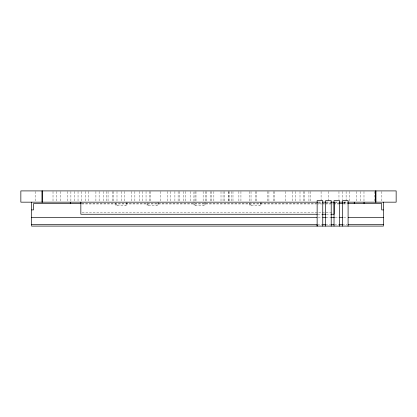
<?xml version="1.0" encoding="UTF-8"?>
<svg xmlns="http://www.w3.org/2000/svg" width="417" height="417" viewBox="0 0 417 417"><rect width="100%" height="100%" fill="white"/><g stroke="black" fill="none" stroke-linecap="round" stroke-linejoin="round"><path stroke-width="0.31" stroke-dasharray="2.08 1.56" d="M343.712 202.182L346.84 202.172M318.374 202.026L322.132 202.026M326.203 202.026L330.582 202.026M335.273 202.026L339.021 202.026M343.712 202.026L346.84 202.026M318.369 202.167L322.419 202.167M326.172 202.167L330.723 202.167M334.903 202.167L339.021 202.167M343.201 202.167L347.397 202.167M81.998 203.574L332.99 203.574M333.642 203.574L338.844 203.574M343.222 203.574L347.278 203.574M81.857 203.96L316.102 203.96M316.753 203.96L321.96 203.96M322.612 203.96L324.562 203.96M325.213 203.96L333.021 203.96M333.673 203.96L338.875 203.96M343.431 203.96L347.335 203.96M82.149 212.832L331.536 212.832M317.863 214.239L322.419 214.239M326.329 214.239L330.233 214.239M318.244 217.648L322.153 217.648M326.063 217.648L329.972 217.648M335.185 217.648L339.094 217.648M343.655 217.648L346.913 217.648M317.65 224.685L322.268 224.685M325.578 224.685L330.723 224.685M334.575 224.685L339.13 224.685M342.461 224.685L346.98 224.685M381.852 191.533L381.852 202.167M374.706 191.533L374.706 200.916M363.984 191.533L363.984 202.167M360.408 191.533L360.408 200.916M356.832 191.533L356.832 202.167M349.222 191.533L349.222 202.167M346.11 191.533L346.11 202.167M344.697 202.167L344.697 203.574M342.185 191.533L342.185 199.665M338.964 191.533L338.964 199.665M328.236 191.533L328.236 202.167M321.09 191.533L321.09 202.167M310.368 191.533L310.368 202.167M308.94 191.533L308.94 202.167M304.645 191.533L304.645 202.167M303.216 191.533L303.216 202.167M300.005 191.533L300.005 202.167M295.71 191.533L295.71 202.167M292.494 191.533L292.494 202.167M285.348 191.533L285.348 202.167M274.626 191.533L274.626 202.167M273.198 191.533L273.198 202.167M268.902 191.533L268.902 200.916M267.474 191.533L267.474 202.167M261.037 202.167L261.037 205.336L249.778 205.336L249.778 202.167M260.688 202.521L260.688 204.982L259.629 204.982L259.629 205.336M256.752 191.533L256.752 202.167M255.324 191.533L255.324 202.167M251.185 205.336L251.185 204.982L250.132 204.982L250.132 202.521M251.034 191.533L251.034 202.167M249.606 191.533L249.606 202.167M240.937 191.533L240.937 202.167M238.884 191.533L238.884 202.167M232.983 191.533L232.983 202.167M231.732 191.533L231.732 202.167M229.678 191.533L229.678 202.167M228.693 191.533L228.693 202.167M228.516 191.533L228.516 202.167M224.226 191.533L224.226 202.167M223.064 191.533L223.064 202.167M221.01 191.533L221.01 202.167M213.864 191.533L213.864 202.167M211.805 191.533L211.805 202.167M210.648 191.533L210.648 202.167M206.352 191.533L206.352 202.167M205.195 191.533L205.195 205.336L193.936 205.336L193.936 191.533M204.841 202.521L204.841 204.982L203.788 204.982L203.788 205.336M203.136 191.533L203.136 202.167M195.99 191.533L195.99 202.167M195.344 205.336L195.344 204.982L194.286 204.982L194.286 202.521M195.01 191.533L195.01 202.167M190.72 191.533L190.72 202.167M185.268 191.533L185.268 202.167M183.84 191.533L183.84 202.167M179.545 191.533L179.545 202.167M178.116 191.533L178.116 202.167M174.905 191.533L174.905 202.167M170.61 191.533L170.61 202.167M167.394 191.533L167.394 202.167M160.248 191.533L160.248 202.167M158.283 202.167L158.283 205.336L147.029 205.336L147.029 202.167M157.934 202.521L157.934 204.982L156.875 204.982L156.875 205.336M150.334 191.533L150.334 202.167M149.526 191.533L149.526 202.167M148.431 205.336L148.431 204.982L147.378 204.982L147.378 202.521M146.044 191.533L146.044 202.167M142.374 191.533L142.374 202.167M139.158 191.533L139.158 202.167M134.868 191.533L134.868 202.167M131.652 191.533L131.652 202.167M127.008 202.167L127.008 205.336L115.754 205.336L115.754 202.167M126.659 202.521L126.659 204.982L125.6 204.982L125.6 205.336M124.506 191.533L124.506 202.167M121.29 191.533L121.29 202.167M117.156 205.336L117.156 204.982L116.103 204.982L116.103 202.521M116.995 191.533L116.995 202.167M113.784 191.533L113.784 202.167M112.355 191.533L112.355 202.167M108.06 191.533L108.06 202.167M106.632 191.533L106.632 202.167M103.416 191.533L103.416 202.167M99.126 191.533L99.126 202.167M95.91 191.533L95.91 202.167M88.764 191.533L88.764 202.167M85.548 191.533L85.548 202.167M81.252 191.533L81.252 202.167M78.036 191.533L78.036 202.167M74.815 191.533L74.815 202.167M70.89 191.533L70.89 202.167M67.778 191.533L67.778 202.167M60.168 191.533L60.168 202.167M56.592 191.533L56.592 202.167M53.016 191.533L53.016 202.167M35.148 191.533L35.148 202.167"/><path stroke-width="0.63" d="M317.863 202.167L20.85 202.167L20.85 190.908L396.15 190.908L396.15 202.167L347.768 202.167M322.419 202.167L325.828 202.167M330.884 202.167L334.283 202.167M339.334 202.167L342.738 202.167M81.346 203.574L33.516 203.574L33.516 209.907L31.593 209.907M339.334 203.574L342.592 203.574M347.768 203.574L381.696 203.574L381.696 209.907L383.395 209.907M317.212 214.239L80.846 214.239L80.846 202.167M322.419 214.239L325.677 214.239M330.884 214.239L334.142 214.239L334.142 202.167M31.593 217.648L316.941 217.648M322.805 217.648L326.063 217.648M330.624 217.648L334.533 217.648M339.746 217.648L342.352 217.648M348.216 217.648L383.395 217.648M31.593 224.685L317.118 224.685L317.134 226.092L317.134 200.619L322.763 200.619L322.763 226.092M322.763 224.685L325.578 224.685M331.207 224.685L334.022 224.685M339.647 224.685L342.461 224.685M348.091 224.685L383.395 224.685M383.395 202.167L383.395 226.092L31.593 226.092L31.593 202.167M375.91 190.908L375.91 202.167M375.727 190.908L375.727 202.167M364.046 202.167L364.046 203.574M354.252 202.167L354.252 203.574M348.091 226.092L348.091 200.619L342.461 200.619L342.461 226.092M339.647 226.092L339.647 200.619L334.022 200.619L334.022 226.092M331.207 226.092L331.207 200.619L325.578 200.619L325.578 226.092M70.291 202.167L70.291 203.574M42.232 190.908L42.232 202.167M42.044 190.908L42.044 202.167"/></g></svg>
